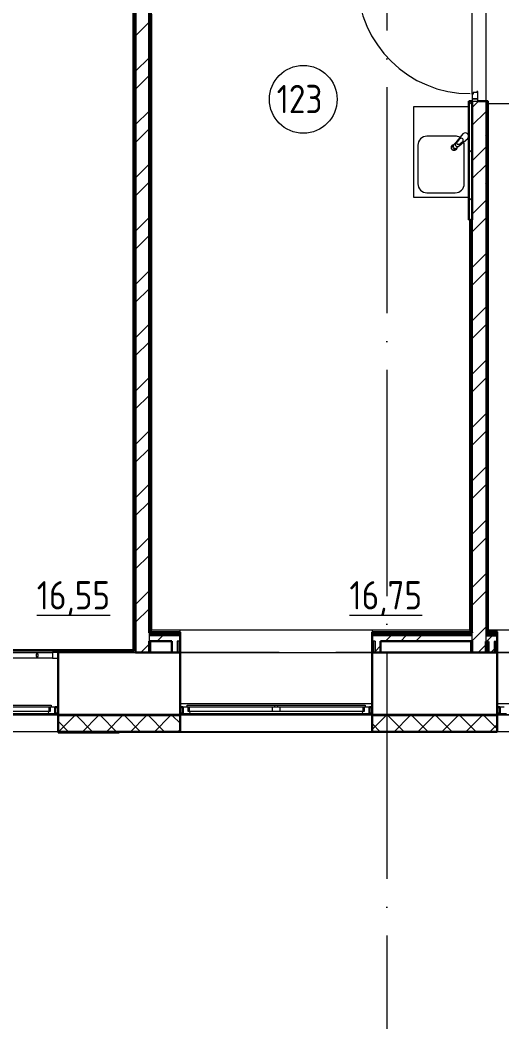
# Model space of a CAD drawing. Header units: millimetres. Extents: x -88595 to 880822, y -1054509 to -148035.
# Drawn here: x 199036 to 203302, y -286118 to -277260 of the extents above; entities that cross this region are included whole.
import ezdxf

# ---------------------------------------------------------------- set-up
doc = ezdxf.new("R2010")
doc.units = ezdxf.units.MM
doc.linetypes.add('ADSK_Линия сетки', pattern=[25, 20, -2.5, 0, -2.5])
for name, color, linetype, lineweight in [('_ Окна', 7, 'Continuous', 30), ('Двери', 7, 'Continuous', 9), ('Марки помещений', 7, 'Continuous', 20), ('Оборудование', 7, 'Continuous', 18), ('Ограждение', 7, 'Continuous', 9), ('Окна', 7, 'Continuous', 9), ('Оси', 7, 'Continuous', 9), ('Перекрытие', 7, 'Continuous', 18), ('Сантехника', 7, 'Continuous', 18), ('Стены внутренние', 7, 'Continuous', 18), ('Стены наружные', 7, 'Continuous', 18), ('Стены штриховка', 7, 'Continuous', 9)]:
    doc.layers.add(name, color=color, linetype=linetype, lineweight=lineweight)
doc.layers.add('Двери открывание', color=7, linetype='Continuous', lineweight=9, true_color=0xc0c0c0)
doc.styles.add('GOST Common_3', font='GOST_Common.ttf', dxfattribs={"width": 0.9, "height": 2.5})
pattern_1 = [(180, (215928.69, 665702.34), (-1e-14, -100), [])]
pattern_2 = [(0, (210308.7, 666182.34), (0, 600), []), (90, (210308.7, 666182.34), (-600, 4e-14), [])]

# ---------------------------------------------------------------- blocks, each defined once
blk = doc.blocks.new('1 этаж')
at = {"layer": 'Ограждение'}
h = blk.add_hatch(dxfattribs=at)
h.set_pattern_fill('FP_38', color=256, style=0, pattern_type=2)
h.set_pattern_definition(pattern_2)
h.paths.add_polyline_path([(236172.7, 645477.6), (236172.7, 651452.6), (236162.7, 651442.6), (236162.7, 645487.6)])
h = blk.add_hatch(dxfattribs=at)
h.set_pattern_fill('FP_38', color=256, style=0, pattern_type=2)
h.set_pattern_definition(pattern_2)
h.paths.add_polyline_path([(235815.6, 645477.6), (236172.7, 645477.6), (236162.7, 645487.6), (233412.7, 645487.6), (233402.7, 645477.6), (235502.7, 645477.6)])
at = {"layer": 'Стены наружные', "lineweight": 9}
h = blk.add_hatch(dxfattribs=at)
h.set_pattern_fill('FP_41', color=256, style=0, pattern_type=2)
h.set_pattern_definition(pattern_1)
h.paths.add_polyline_path([(182042.7, 644902.6), (183317.7, 644902.6), (183317.7, 644912.6), (182042.7, 644912.6)])
h.paths.add_polyline_path([(250165.9, 644902.6), (250742.7, 644902.6), (250742.7, 644912.6), (249457.7, 644912.6), (249457.7, 644902.6)])
h.paths.add_polyline_path([(185017.7, 644902.6), (186167.7, 644902.6), (186167.7, 644912.6), (185017.7, 644912.6)])
h.paths.add_polyline_path([(247295.7, 644902.6), (247757.7, 644902.6), (247757.7, 644912.6), (246657.7, 644912.6), (246657.7, 644902.6)])
h.paths.add_polyline_path([(187867.7, 644902.6), (188997.7, 644902.6), (188997.7, 644912.6), (187867.7, 644912.6)])
h.paths.add_polyline_path([(244425.5, 644902.6), (244957.7, 644902.6), (244957.7, 644912.6), (243882.7, 644912.6), (243882.7, 644902.6)])
h.paths.add_polyline_path([(190697.7, 644902.6), (191807.7, 644902.6), (191807.7, 644912.6), (190697.7, 644912.6)])
h.paths.add_polyline_path([(242182.7, 644902.6), (242182.7, 644912.6), (241087.7, 644912.6), (241087.7, 644902.6), (241555.3, 644902.6)])
h.paths.add_polyline_path([(193507.7, 644902.6), (194597.7, 644902.6), (194597.7, 644912.6), (193507.7, 644912.6)])
h.paths.add_polyline_path([(239387.7, 644902.6), (239387.7, 644912.6), (238282.7, 644912.6), (238282.7, 644902.6), (238685.1, 644902.6)])
h.paths.add_polyline_path([(196297.7, 644902.6), (197427.7, 644902.6), (197427.7, 644912.6), (196297.7, 644912.6)])
h.paths.add_polyline_path([(236532.5, 644902.6), (236582.7, 644902.6), (236582.7, 644912.6), (235502.7, 644912.6), (235502.7, 644902.6), (235814.9, 644902.6)])
h.paths.add_polyline_path([(199127.7, 644902.6), (200247.7, 644902.6), (200247.7, 644912.6), (199127.7, 644912.6)])
h.paths.add_polyline_path([(233802.7, 644902.6), (233802.7, 644912.6), (232727.7, 644912.6), (232727.7, 644902.6), (233662.3, 644902.6)])
h.paths.add_polyline_path([(201947.7, 644902.6), (203017.7, 644902.6), (203017.7, 644912.6), (201947.7, 644912.6)])
h.paths.add_polyline_path([(230792.1, 644902.6), (231027.7, 644902.6), (231027.7, 644912.6), (229927.7, 644912.6), (229927.7, 644902.6), (230074.5, 644902.6)])
h.paths.add_polyline_path([(204717.7, 644902.6), (205817.7, 644902.6), (205817.7, 644912.6), (204717.7, 644912.6)])
h.paths.add_polyline_path([(228227.7, 644902.6), (228227.7, 644912.6), (227127.7, 644912.6), (227127.7, 644902.6), (227921.9, 644902.6)])
h.paths.add_polyline_path([(207517.7, 644902.6), (208647.7, 644902.6), (208647.7, 644912.6), (207517.7, 644912.6)])
h.paths.add_polyline_path([(225427.7, 644902.6), (225427.7, 644912.6), (224347.7, 644912.6), (224347.7, 644902.6), (225051.7, 644902.6)])
h.paths.add_polyline_path([(222181.5, 644902.6), (222647.7, 644902.6), (222647.7, 644912.6), (221547.7, 644912.6), (221547.7, 644902.6), (221549.7, 644902.6)])
h.paths.add_polyline_path([(210347.7, 644902.6), (211457.7, 644902.6), (211457.7, 644912.6), (210347.7, 644912.6)])
h.paths.add_polyline_path([(219845.7, 644902.6), (219847.7, 644902.6), (219847.7, 644912.6), (218807.7, 644912.6), (218808.7, 644902.6), (219670.1, 644902.6)])
h.paths.add_polyline_path([(213157.7, 644902.6), (214267.7, 644902.6), (214267.7, 644912.6), (213157.7, 644912.6)])
h.paths.add_polyline_path([(217107.7, 644902.6), (217107.7, 644912.6), (215967.7, 644912.6), (215968.7, 644902.6), (216957.7, 644902.6)])
h = blk.add_hatch(dxfattribs=at)
h.set_pattern_fill('FP_42', color=256, style=0, pattern_type=2)
h.set_pattern_definition(pattern_1)
h.paths.add_polyline_path([(182042.7, 644902.6), (183317.7, 644902.6), (183317.7, 644912.6), (182042.7, 644912.6)])
h.paths.add_polyline_path([(250166.6, 644902.6), (250742.7, 644902.6), (250742.7, 644912.6), (249457.7, 644912.6), (249457.7, 644902.6)])
h.paths.add_polyline_path([(185017.7, 644902.6), (186167.7, 644902.6), (186167.7, 644912.6), (185017.7, 644912.6)])
h.paths.add_polyline_path([(247296.4, 644902.6), (247757.7, 644902.6), (247757.7, 644912.6), (246657.7, 644912.6), (246657.7, 644902.6)])
h.paths.add_polyline_path([(187867.7, 644902.6), (188997.7, 644902.6), (188997.7, 644912.6), (187867.7, 644912.6)])
h.paths.add_polyline_path([(244426.2, 644902.6), (244957.7, 644902.6), (244957.7, 644912.6), (243882.7, 644912.6), (243882.7, 644902.6)])
h.paths.add_polyline_path([(190697.7, 644902.6), (191807.7, 644902.6), (191807.7, 644912.6), (190697.7, 644912.6)])
h.paths.add_polyline_path([(242182.7, 644902.6), (242182.7, 644912.6), (241087.7, 644912.6), (241087.7, 644902.6), (241556, 644902.6)])
h.paths.add_polyline_path([(193507.7, 644902.6), (194597.7, 644902.6), (194597.7, 644912.6), (193507.7, 644912.6)])
h.paths.add_polyline_path([(239387.7, 644902.6), (239387.7, 644912.6), (238282.7, 644912.6), (238282.7, 644902.6), (238685.8, 644902.6)])
h.paths.add_polyline_path([(196297.7, 644902.6), (197427.7, 644902.6), (197427.7, 644912.6), (196297.7, 644912.6)])
h.paths.add_polyline_path([(236533.1, 644902.6), (236582.7, 644902.6), (236582.7, 644912.6), (235502.7, 644912.6), (235502.7, 644902.6), (235815.6, 644902.6)])
h.paths.add_polyline_path([(199127.7, 644902.6), (200247.7, 644902.6), (200247.7, 644912.6), (199127.7, 644912.6)])
h.paths.add_polyline_path([(233802.7, 644902.6), (233802.7, 644912.6), (232727.7, 644912.6), (232727.7, 644902.6), (233662.9, 644902.6)])
h.paths.add_polyline_path([(201947.7, 644902.6), (203017.7, 644902.6), (203017.7, 644912.6), (201947.7, 644912.6)])
h.paths.add_polyline_path([(230792.7, 644902.6), (231027.7, 644902.6), (231027.7, 644912.6), (229927.7, 644912.6), (229927.7, 644902.6), (230075.2, 644902.6)])
h.paths.add_polyline_path([(204717.7, 644902.6), (205817.7, 644902.6), (205817.7, 644912.6), (204717.7, 644912.6)])
h.paths.add_polyline_path([(228227.7, 644902.6), (228227.7, 644912.6), (227127.7, 644912.6), (227127.7, 644902.6), (227922.5, 644902.6)])
h.paths.add_polyline_path([(207517.7, 644902.6), (208647.7, 644902.6), (208647.7, 644912.6), (207517.7, 644912.6)])
h.paths.add_polyline_path([(225427.7, 644902.6), (225427.7, 644912.6), (224347.7, 644912.6), (224347.7, 644902.6), (225052.3, 644902.6)])
h.paths.add_polyline_path([(222182.1, 644902.6), (222647.7, 644902.6), (222647.7, 644912.6), (221547.7, 644912.6), (221547.7, 644902.6), (221549.7, 644902.6)])
h.paths.add_polyline_path([(210347.7, 644902.6), (211457.7, 644902.6), (211457.7, 644912.6), (210347.7, 644912.6)])
h.paths.add_polyline_path([(219845.7, 644902.6), (219847.7, 644902.6), (219847.7, 644912.6), (218807.7, 644912.6), (218808.7, 644902.6), (219670.6, 644902.6)])
h.paths.add_polyline_path([(213157.7, 644902.6), (214267.7, 644902.6), (214267.7, 644912.6), (213157.7, 644912.6)])
h.paths.add_polyline_path([(217107.7, 644902.6), (217107.7, 644912.6), (215967.7, 644912.6), (215968.7, 644902.6), (216957.7, 644902.6)])
h = blk.add_hatch(dxfattribs=at)
h.set_pattern_fill('FP_42', color=256, style=0, pattern_type=2)
h.set_pattern_definition([(180, (215928.69, 665702.34), (-1e-14, -100), [])])
h.paths.add_polyline_path([(182042.7, 644902.6), (183317.7, 644902.6), (183317.7, 644912.6), (182042.7, 644912.6)])
h.paths.add_polyline_path([(250166.6, 644902.6), (250742.7, 644902.6), (250742.7, 644912.6), (249457.7, 644912.6), (249457.7, 644902.6)])
h.paths.add_polyline_path([(185017.7, 644902.6), (186167.7, 644902.6), (186167.7, 644912.6), (185017.7, 644912.6)])
h.paths.add_polyline_path([(247296.4, 644902.6), (247757.7, 644902.6), (247757.7, 644912.6), (246657.7, 644912.6), (246657.7, 644902.6)])
h.paths.add_polyline_path([(187867.7, 644902.6), (188997.7, 644902.6), (188997.7, 644912.6), (187867.7, 644912.6)])
h.paths.add_polyline_path([(244426.2, 644902.6), (244957.7, 644902.6), (244957.7, 644912.6), (243882.7, 644912.6), (243882.7, 644902.6)])
h.paths.add_polyline_path([(190697.7, 644902.6), (191807.7, 644902.6), (191807.7, 644912.6), (190697.7, 644912.6)])
h.paths.add_polyline_path([(242182.7, 644902.6), (242182.7, 644912.6), (241087.7, 644912.6), (241087.7, 644902.6), (241556, 644902.6)])
h.paths.add_polyline_path([(193507.7, 644902.6), (194597.7, 644902.6), (194597.7, 644912.6), (193507.7, 644912.6)])
h.paths.add_polyline_path([(239387.7, 644902.6), (239387.7, 644912.6), (238282.7, 644912.6), (238282.7, 644902.6), (238685.8, 644902.6)])
h.paths.add_polyline_path([(196297.7, 644902.6), (197427.7, 644902.6), (197427.7, 644912.6), (196297.7, 644912.6)])
h.paths.add_polyline_path([(236533.1, 644902.6), (236582.7, 644902.6), (236582.7, 644912.6), (235502.7, 644912.6), (235502.7, 644902.6), (235815.6, 644902.6)])
h.paths.add_polyline_path([(199127.7, 644902.6), (200247.7, 644902.6), (200247.7, 644912.6), (199127.7, 644912.6)])
h.paths.add_polyline_path([(233802.7, 644902.6), (233802.7, 644912.6), (232727.7, 644912.6), (232727.7, 644902.6), (233662.9, 644902.6)])
h.paths.add_polyline_path([(201947.7, 644902.6), (203017.7, 644902.6), (203017.7, 644912.6), (201947.7, 644912.6)])
h.paths.add_polyline_path([(230792.7, 644902.6), (231027.7, 644902.6), (231027.7, 644912.6), (229927.7, 644912.6), (229927.7, 644902.6), (230075.2, 644902.6)])
h.paths.add_polyline_path([(204717.7, 644902.6), (205817.7, 644902.6), (205817.7, 644912.6), (204717.7, 644912.6)])
h.paths.add_polyline_path([(228227.7, 644902.6), (228227.7, 644912.6), (227127.7, 644912.6), (227127.7, 644902.6), (227922.5, 644902.6)])
h.paths.add_polyline_path([(207517.7, 644902.6), (208647.7, 644902.6), (208647.7, 644912.6), (207517.7, 644912.6)])
h.paths.add_polyline_path([(225427.7, 644902.6), (225427.7, 644912.6), (224347.7, 644912.6), (224347.7, 644902.6), (225052.3, 644902.6)])
h.paths.add_polyline_path([(222182.1, 644902.6), (222647.7, 644902.6), (222647.7, 644912.6), (221547.7, 644912.6), (221547.7, 644902.6), (221549.7, 644902.6)])
h.paths.add_polyline_path([(210347.7, 644902.6), (211457.7, 644902.6), (211457.7, 644912.6), (210347.7, 644912.6)])
h.paths.add_polyline_path([(219845.7, 644902.6), (219847.7, 644902.6), (219847.7, 644912.6), (218807.7, 644912.6), (218808.7, 644902.6), (219670.6, 644902.6)])
h.paths.add_polyline_path([(213157.7, 644902.6), (214267.7, 644902.6), (214267.7, 644912.6), (213157.7, 644912.6)])
h.paths.add_polyline_path([(217107.7, 644902.6), (217107.7, 644912.6), (215967.7, 644912.6), (215968.7, 644902.6), (216957.7, 644902.6)])
at = {"layer": '_ Окна', "lineweight": 18}
for p, q in [((235324.7, 645447.6), (235308.7, 645447.6)), ((235308.7, 645447.6), (235308.7, 645427.6)), ((235308.7, 645427.6), (235324.7, 645427.6)), ((235324.7, 645427.6), (235324.7, 645447.6)), ((235502.7, 645462.6), (235452.7, 645462.6)), ((235452.7, 645462.6), (235452.7, 645412.6)), ((235502.7, 645412.6), (235502.7, 645462.6)), ((235452.7, 645412.6), (235502.7, 645412.6)), ((235431.7, 644980.6), (235431.7, 644939.6)), ((235477.7, 644980.6), (235439.7, 644980.6)), ((235477.7, 644922.6), (235477.7, 644980.6)), ((236645.7, 644980.6), (236607.7, 644980.6)), ((236607.7, 644980.6), (236607.7, 644922.6)), ((236653.7, 644939.6), (236653.7, 644980.6)), ((238211.7, 644980.6), (238211.7, 644939.6)), ((238257.7, 644980.6), (238219.7, 644980.6)), ((238257.7, 644922.6), (238257.7, 644980.6)), ((239450.7, 644980.6), (239412.7, 644980.6)), ((239412.7, 644980.6), (239412.7, 644922.6)), ((235413.7, 644939.6), (235418.3, 644922.6)), ((235418.3, 644922.6), (235477.7, 644922.6)), ((235431.7, 644939.6), (235419.7, 644939.6)), ((236607.7, 644922.6), (236667.2, 644922.6)), ((236665.7, 644939.6), (236653.7, 644939.6)), ((236667.2, 644922.6), (236671.7, 644939.6)), ((238193.7, 644939.6), (238198.3, 644922.6)), ((238198.3, 644922.6), (238257.7, 644922.6)), ((238211.7, 644939.6), (238199.7, 644939.6)), ((239412.7, 644922.6), (239472.2, 644922.6))]:
    blk.add_line(p, q, dxfattribs=at)
at = {"layer": '_ Окна'}
for p, q in [((235502.7, 644980.6), (235477.7, 644980.6)), ((235477.7, 644980.6), (235477.7, 644922.6)), ((236607.7, 644980.6), (236582.7, 644980.6)), ((236607.7, 644922.6), (236607.7, 644980.6)), ((238282.7, 644980.6), (238257.7, 644980.6)), ((238257.7, 644980.6), (238257.7, 644922.6)), ((239412.7, 644980.6), (239387.7, 644980.6)), ((239412.7, 644922.6), (239412.7, 644980.6)), ((235477.7, 644922.6), (235502.7, 644922.6)), ((236582.7, 644922.6), (236607.7, 644922.6)), ((238257.7, 644922.6), (238282.7, 644922.6)), ((239387.7, 644922.6), (239412.7, 644922.6))]:
    blk.add_line(p, q, dxfattribs=at)
at = {"layer": 'Двери'}
for p, q in [((239167.7, 650398.6), (239167.7, 650357.6)), ((239175.7, 650398.6), (239167.7, 650398.6)), ((239209.7, 650412.6), (239175.7, 650412.6)), ((239175.7, 650412.6), (239175.7, 650398.6)), ((239217.7, 650421.6), (239209.7, 650421.6)), ((239209.7, 650421.6), (239209.7, 650412.6)), ((239217.7, 650357.6), (239217.7, 650421.6)), ((239217.7, 650357.6), (239167.7, 650357.6)), ((239167.7, 650357.6), (239167.7, 650337.6)), ((239167.7, 650357.6), (239217.7, 650357.6)), ((239167.7, 650337.6), (239217.7, 650337.6)), ((239217.7, 650337.6), (239217.7, 650357.6))]:
    blk.add_line(p, q, dxfattribs=at)
at = {"layer": 'Двери открывание'}
blk.add_arc((239149.7, 651401.6), 998, 181.03345, 270, dxfattribs=at)
at = {"layer": 'Марки помещений'}
blk.add_circle((237672.6, 650353.4), 300, dxfattribs=at)
at = {"layer": 'Ограждение'}
for p, q in [((236162.7, 651442.6), (236162.7, 645487.6)), ((236332.7, 645662.6), (236332.7, 651107.6)), ((239307.7, 650337.6), (239312.7, 650337.6)), ((239312.7, 650312.6), (239312.7, 650337.6)), ((239142.7, 649287.6), (239142.7, 645662.6)), ((236322.7, 645662.6), (239152.7, 645662.6)), ((236582.7, 645642.6), (236582.7, 645662.6)), ((236582.7, 645662.6), (238282.7, 645662.6)), ((238282.7, 645662.6), (238282.7, 645642.6)), ((239307.7, 645662.6), (249512.7, 645662.6)), ((239387.7, 645644.5), (239387.7, 645662.6)), ((239387.7, 645662.6), (241087.7, 645662.6)), ((236322.7, 645462.6), (236322.7, 645562.6)), ((239152.7, 645562.6), (239152.7, 645462.6)), ((239302.7, 645462.6), (239302.7, 645559.5)), ((236162.7, 645487.6), (233412.7, 645487.6)), ((236162.7, 645487.6), (236172.7, 645477.6)), ((236582.7, 645462.6), (238282.7, 645462.6)), ((239387.7, 645462.6), (241087.7, 645462.6)), ((236582.7, 645012.6), (238282.7, 645012.6)), ((239387.7, 645012.6), (241087.7, 645012.6))]:
    blk.add_line(p, q, dxfattribs=at)
at = {"layer": 'Окна'}
for p, q in [((233852.7, 645462.6), (235452.7, 645462.6)), ((235452.7, 645412.6), (233852.7, 645412.6)), ((234667.7, 644997.6), (235439.7, 644997.6)), ((235439.7, 644980.6), (234667.7, 644980.6)), ((235419.7, 644980.6), (235419.7, 644939.6)), ((235439.7, 644997.6), (235439.7, 644980.6)), ((236645.7, 644997.6), (237417.7, 644997.6)), ((236645.7, 644980.6), (236645.7, 644997.6)), ((237417.7, 644980.6), (236645.7, 644980.6)), ((236665.7, 644939.6), (236665.7, 644980.6)), ((237397.7, 644980.6), (237397.7, 644939.6)), ((237417.7, 644997.6), (237447.7, 644997.6)), ((237417.7, 644997.6), (237417.7, 644980.6)), ((237447.7, 644980.6), (237417.7, 644980.6)), ((237447.7, 644997.6), (238219.7, 644997.6)), ((237447.7, 644980.6), (237447.7, 644997.6)), ((238219.7, 644980.6), (237447.7, 644980.6)), ((237467.7, 644939.6), (237467.7, 644980.6)), ((238199.7, 644980.6), (238199.7, 644939.6)), ((238219.7, 644997.6), (238219.7, 644980.6)), ((233887.2, 644922.6), (235418.3, 644922.6)), ((235419.7, 644939.6), (234687.7, 644939.6)), ((237397.7, 644939.6), (236665.7, 644939.6)), ((236667.2, 644922.6), (238198.3, 644922.6)), ((237467.7, 644939.6), (237397.7, 644939.6)), ((238199.7, 644939.6), (237467.7, 644939.6))]:
    blk.add_line(p, q, dxfattribs=at)
at = {"layer": 'Оси', "linetype": 'ADSK_Линия сетки', "ltscale": 100}
for p, q in [((238412.7, 662962.6), (238412.7, 631836.5)), ((252460, 645462.6), (175520.4, 645462.6))]:
    blk.add_line(p, q, dxfattribs=at)
at = {"layer": 'Перекрытие', "color": 49, "ltscale": 100, "true_color": 0x464646}
blk.add_line((241107.7, 650312.6), (239307.7, 650312.6), dxfattribs=at)
at = {"layer": 'Сантехника', "lineweight": 9}
for p, q in [((239137.7, 650287.6), (238647.7, 650287.6)), ((238647.7, 650287.6), (238647.7, 649487.6)), ((239086.5, 650048.8), (239022.2, 649972.2)), ((238687.7, 649947.6), (238687.7, 649607.6)), ((239017.7, 650027.6), (238767.7, 650027.6)), ((238984.3, 649935.8), (238992.6, 649947.2)), ((238993.6, 649948), (239003, 649951.1)), ((239003.7, 649951.8), (239002.4, 649950.6)), ((239018.3, 649966.5), (239003.7, 649951.8)), ((239039.8, 649980.9), (239059, 650003.7)), ((239052.3, 649942.1), (239128.9, 650006.4)), ((239083.8, 649978.8), (239061.1, 649959.7)), ((239097.7, 649607.6), (239097.7, 649947.6)), ((238983.9, 649920.2), (238983.9, 649935)), ((238992.6, 649908), (238984.3, 649919.4)), ((239007.7, 649902.6), (238993.6, 649907.2)), ((239021.8, 649907.2), (239007.7, 649902.6)), ((239031.1, 649919.4), (239022.8, 649908)), ((239030.7, 649922.3), (239031.9, 649923.5)), ((239031.5, 649923.4), (239031.5, 649920.2)), ((239031.9, 649923.5), (239046.6, 649938.2)), ((238767.7, 649527.6), (239017.7, 649527.6)), ((238647.7, 649487.6), (239137.7, 649487.6))]:
    blk.add_line(p, q, dxfattribs=at)
at = {"layer": 'Сантехника', "lineweight": 9, "flags": 128}
for points in [[(239127.7, 650050), (239126.4, 650051), (239125.1, 650052)], [(239132.1, 650045), (239131.1, 650046.3), (239130.1, 650047.6)], [(239061.1, 649959.7), (239057.6, 649956.8), (239053.9, 649954.6), (239049.9, 649953.2), (239046, 649952.7), (239042.3, 649953), (239039, 649954.2), (239036.3, 649956.2), (239034.3, 649958.9), (239033.1, 649962.2), (239032.8, 649965.9), (239033.3, 649969.8), (239034.8, 649973.7), (239037, 649977.5), (239039.8, 649980.9)]]:
    blk.add_lwpolyline(points, dxfattribs=at)
at = {"layer": 'Сантехника', "lineweight": 9}
for centre, radius, start, end in [((239107.7, 650027.6), 30, 315, 135), ((238767.7, 649947.6), 80, 90, 180), ((239007.7, 649927.6), 25, 98.76373, 270), ((239037.3, 649957.2), 21.3, 135, 315), ((239017.7, 649947.6), 80, 58.90219, 90), ((239071.4, 649991.3), 17.6, 315, 135), ((239017.7, 649947.6), 80, 0, 20.54004), ((239007.7, 649927.6), 25, 270, 351.23627), ((238767.7, 649607.6), 80, 180, 270), ((239017.7, 649607.6), 80, 270, 0)]:
    blk.add_arc(centre, radius, start, end, dxfattribs=at)
for centre, major_axis, start_param, end_param in [((239015.3, 649935.2), (-14.1, 14.1), 1.047198, 1.570796), ((239019, 649938.9), (-14.1, 14.1), 1.047198, 1.570796), ((239015.3, 649935.2), (-14.1, 14.1), 1.570796, 2.094395), ((239019, 649938.9), (14.1, -14.1), 4.712389, 5.235988)]:
    blk.add_ellipse(centre, major_axis=major_axis, ratio=0.984808, start_param=start_param, end_param=end_param, dxfattribs=at)
for points, knots in [([(238996.2, 649930.2), (238995.9, 649931.3), (238995.6, 649933), (238995.6, 649934.9), (238995.6, 649936), (238995.7, 649936.9), (238995.8, 649937.7), (238996, 649938.7), (238996.3, 649940.1), (238996.7, 649941.6), (238997.4, 649943.3), (238998.1, 649944.8), (238998.9, 649946.1), (239000.1, 649948.1), (239001.4, 649949.5), (239002.4, 649950.6)], [0, 0, 0, 0, 0.142857, 0.214286, 0.25, 0.285714, 0.321429, 0.357143, 0.428571, 0.5, 0.571429, 0.678571, 0.732143, 0.785714, 1, 1, 1, 1]), ([(239003.7, 649951.8), (239003.1, 649951.3), (239002.1, 649950.1), (239000.8, 649948), (239000, 649946.1), (238999.5, 649944.4), (238999.3, 649943.1), (238999.1, 649941.9), (238999.1, 649940.9), (238999, 649940.2), (238999, 649939.5), (238999.1, 649938.5), (238999.3, 649936.6), (238999.6, 649935), (238999.9, 649933.9)], [0, 0, 0, 0, 0.142857, 0.285714, 0.428571, 0.5, 0.571429, 0.642857, 0.678571, 0.714286, 0.75, 0.785714, 0.857143, 1, 1, 1, 1]), ([(239030.7, 649922.3), (239030, 649921.6), (239028.5, 649920.3), (239025.9, 649918.5), (239023.6, 649917.4), (239021.7, 649916.6), (239020.2, 649916.1), (239018.8, 649915.9), (239017.8, 649915.7), (239017, 649915.6), (239016.2, 649915.5), (239015, 649915.5), (239013.1, 649915.5), (239011.4, 649915.8), (239010.4, 649916.1)], [0, 0, 0, 0, 0.142857, 0.285714, 0.428571, 0.5, 0.571429, 0.642857, 0.678571, 0.714286, 0.75, 0.785714, 0.857143, 1, 1, 1, 1]), ([(239014, 649919.8), (239015.1, 649919.5), (239016.7, 649919.2), (239018.6, 649919), (239019.6, 649918.9), (239020.3, 649918.9), (239021.1, 649919), (239022, 649919), (239023.2, 649919.2), (239024.5, 649919.4), (239026, 649919.8), (239027.2, 649920.3), (239028.3, 649920.9), (239029.9, 649921.8), (239031.1, 649922.7), (239031.9, 649923.5)], [0, 0, 0, 0, 0.142857, 0.214286, 0.25, 0.285714, 0.321429, 0.357143, 0.428571, 0.5, 0.571429, 0.678571, 0.732143, 0.785714, 1, 1, 1, 1])]:
    blk.add_open_spline(points, degree=3, knots=knots, dxfattribs=at)
at = {"layer": 'Стены внутренние', "lineweight": 30}
for p, q in [((235502.7, 645462.6), (235502.7, 644912.6)), ((236507.7, 645462.6), (236307.7, 645462.6)), ((236582.7, 644912.6), (236582.7, 645462.6)), ((238282.7, 645462.6), (238282.7, 644912.6)), ((239167.7, 645462.6), (238357.7, 645462.6)), ((239312.7, 645462.6), (239287.7, 645462.6)), ((239387.7, 644912.6), (239387.7, 645462.6)), ((235502.7, 644912.6), (236582.7, 644912.6)), ((235502.7, 644902.6), (235502.7, 644760.6)), ((236582.7, 644760.6), (236582.7, 644902.6)), ((238282.7, 644912.6), (239387.7, 644912.6)), ((238282.7, 644902.6), (238282.7, 644760.6)), ((239387.7, 644760.6), (239387.7, 644902.6)), ((235502.7, 644760.6), (236582.7, 644760.6)), ((238282.7, 644760.6), (239387.7, 644760.6))]:
    blk.add_line(p, q, dxfattribs=at)
at = {"layer": 'Стены внутренние'}
for p, q in [((236187.7, 645462.6), (235502.7, 645462.6)), ((235502.7, 644912.6), (233802.7, 644912.6)), ((238282.7, 644912.6), (236582.7, 644912.6)), ((241087.7, 644912.6), (239387.7, 644912.6)), ((235502.7, 644760.6), (233802.7, 644760.6)), ((238282.7, 644760.6), (236582.7, 644760.6)), ((241087.7, 644760.6), (239387.7, 644760.6))]:
    blk.add_line(p, q, dxfattribs=at)
at = {"layer": 'Стены внутренние', "linetype": 'Continuous', "lineweight": 9}
for p, q in [((235506.2, 644762.6), (235646.2, 644902.6)), ((235807.8, 644762.6), (235667.8, 644902.6)), ((235718.3, 644762.6), (235858.3, 644902.6)), ((236019.9, 644762.6), (235879.9, 644902.6)), ((235930.4, 644762.6), (236070.4, 644902.6)), ((236232, 644762.6), (236092, 644902.6)), ((236142.6, 644762.6), (236282.6, 644902.6)), ((236444.2, 644762.6), (236304.2, 644902.6)), ((236354.7, 644762.6), (236494.7, 644902.6)), ((236582.3, 644836.6), (236516.3, 644902.6)), ((238284.7, 644783.4), (238403.9, 644902.6)), ((238565.5, 644762.6), (238425.5, 644902.6)), ((238476, 644762.6), (238616, 644902.6)), ((238777.6, 644762.6), (238637.6, 644902.6)), ((238688.2, 644762.6), (238828.2, 644902.6)), ((238989.7, 644762.6), (238849.7, 644902.6)), ((238900.3, 644762.6), (239040.3, 644902.6)), ((239201.9, 644762.6), (239061.9, 644902.6)), ((239112.4, 644762.6), (239252.4, 644902.6)), ((239385.7, 644790.9), (239274, 644902.6)), ((235595.6, 644762.6), (235502.7, 644855.5)), ((238353.3, 644762.6), (238284.7, 644831.2)), ((239324.6, 644762.6), (239385.7, 644823.8)), ((235570.7, 644761.3), (235570.3, 644760.6)), ((235923.4, 644762.6), (235922.2, 644760.6)), ((236566.8, 644762.6), (236580.7, 644776.5)), ((236580.7, 644772.7), (236582.7, 644772.7)), ((238387, 644762.6), (238385.9, 644760.6)), ((238407.8, 644760.6), (238406.6, 644762.6)), ((238642.4, 644760.6), (238641.2, 644762.6)), ((239229, 644760.6), (239227.8, 644762.6))]:
    blk.add_line(p, q, dxfattribs=at)
at = {"layer": 'Стены наружные', "lineweight": 30}
for p, q in [((236172.7, 651452.6), (236172.7, 645477.6)), ((236187.7, 645462.6), (236187.7, 651467.6)), ((236307.7, 651132.6), (236307.7, 645637.6)), ((236322.7, 645642.6), (236322.7, 651117.6)), ((239137.7, 650337.6), (239137.7, 649287.6)), ((239167.7, 650337.6), (239137.7, 650337.6)), ((239167.7, 650337.6), (239167.7, 649287.6)), ((239307.7, 650337.6), (239217.7, 650337.6)), ((239307.7, 645644.5), (239307.7, 650337.6)), ((239137.7, 649287.6), (239152.7, 649287.6)), ((239152.7, 649287.6), (239152.7, 645642.6)), ((236307.7, 645637.6), (236322.7, 645637.6)), ((236322.7, 645637.6), (236307.7, 645637.6)), ((236582.7, 645642.6), (236322.7, 645642.6)), ((236582.7, 645462.6), (236582.7, 645642.6)), ((239152.7, 645642.6), (238282.7, 645642.6)), ((238282.7, 645642.6), (238282.7, 645462.6)), ((239167.7, 645637.6), (239167.7, 645642.6)), ((239287.7, 645634.5), (239302.7, 645634.5)), ((239302.7, 645639.5), (239302.7, 645644.5)), ((239387.7, 645644.5), (239307.7, 645644.5)), ((239387.7, 645462.6), (239387.7, 645644.5)), ((236307.7, 645462.6), (236307.7, 645562.6)), ((236307.7, 645562.6), (236507.7, 645562.6)), ((236507.7, 645562.6), (236507.7, 645462.6)), ((238357.7, 645462.6), (238357.7, 645562.6)), ((238357.7, 645562.6), (239167.7, 645562.6)), ((239167.7, 645562.6), (239167.7, 645462.6)), ((239287.7, 645462.6), (239287.7, 645559.5)), ((239287.7, 645559.5), (239312.7, 645559.5)), ((239312.7, 645559.5), (239312.7, 645462.6)), ((236172.7, 645477.6), (235502.7, 645477.6)), ((235502.7, 645477.6), (235502.7, 645462.6)), ((236187.7, 645462.6), (236307.7, 645462.6)), ((236507.7, 645462.6), (236582.7, 645462.6)), ((238282.7, 645462.6), (238357.7, 645462.6)), ((239167.7, 645462.6), (239287.7, 645462.6)), ((239312.7, 645462.6), (239387.7, 645462.6)), ((236582.7, 644912.6), (235502.7, 644912.6)), ((235502.7, 644912.6), (235502.7, 644902.6)), ((236582.7, 644902.6), (236582.7, 644912.6)), ((239387.7, 644912.6), (238282.7, 644912.6)), ((238282.7, 644912.6), (238282.7, 644902.6)), ((239387.7, 644902.6), (239387.7, 644912.6)), ((236042.7, 644760.6), (235502.7, 644760.6)), ((235502.7, 644760.6), (235502.7, 644755.6)), ((235502.7, 644755.6), (236042.7, 644755.6)), ((236042.7, 644755.6), (236042.7, 644760.6))]:
    blk.add_line(p, q, dxfattribs=at)
at = {"layer": 'Стены наружные'}
for p, q in [((239167.7, 650398.6), (239167.7, 651406.6)), ((239287.7, 651442.6), (239287.7, 650337.6)), ((233802.7, 645477.6), (235502.7, 645477.6)), ((235502.7, 645462.6), (236187.7, 645462.6)), ((236315.2, 645477.6), (236322.7, 645477.6)), ((236315.2, 645462.6), (236315.2, 645477.6)), ((239152.7, 645477.6), (239160.2, 645477.6)), ((239160.2, 645462.6), (239160.2, 645477.6)), ((239295.2, 645477.6), (239302.7, 645477.6)), ((239295.2, 645462.6), (239295.2, 645477.6)), ((233802.7, 644912.6), (235502.7, 644912.6)), ((236582.7, 644912.6), (238282.7, 644912.6)), ((239387.7, 644912.6), (241087.7, 644912.6)), ((236064, 644755.6), (236064, 644760.6)), ((238836, 644755.6), (236064, 644755.6)), ((236587.7, 644760.6), (238282.7, 644760.6)), ((236587.7, 644760.6), (236587.7, 644755.6)), ((238282.7, 644755.6), (238282.7, 644760.6)), ((238836, 644755.6), (238836, 644760.6))]:
    blk.add_line(p, q, dxfattribs=at)
at = {"layer": 'Стены наружные', "linetype": 'Continuous', "lineweight": 9}
for p, q in [((236187.7, 650915.9), (236307.7, 651035.9)), ((236172.7, 650732.4), (236187.7, 650747.4)), ((236187.7, 650601.6), (236307.7, 650721.6)), ((236187.7, 650444.4), (236307.7, 650564.4)), ((236172.7, 650308.2), (236187.7, 650323.2)), ((239137.7, 650303.3), (239167.7, 650333.3)), ((239167.7, 650281.4), (239224, 650337.6)), ((239302.7, 650326.9), (239307.7, 650331.9)), ((236187.7, 650130.1), (236307.7, 650250.1)), ((239167.7, 650124.2), (239287.7, 650244.2)), ((239302.7, 650256.2), (239307.7, 650261.2)), ((239302.7, 650185.5), (239307.7, 650190.5)), ((239302.7, 650114.8), (239307.7, 650119.8)), ((236187.7, 649973), (236307.7, 650093)), ((239287.7, 650029.1), (239302.7, 650044.1)), ((239302.7, 650044.1), (239307.7, 650049.1)), ((239302.7, 649973.4), (239307.7, 649978.4)), ((236172.7, 649883.9), (236187.7, 649898.9)), ((239137.7, 649879.1), (239167.7, 649909.1)), ((239167.7, 649809.9), (239287.7, 649929.9)), ((239302.7, 649902.6), (239307.7, 649907.6)), ((236187.7, 649658.7), (236307.7, 649778.7)), ((239167.7, 649652.7), (239287.7, 649772.7)), ((239302.7, 649831.9), (239307.7, 649836.9)), ((239302.7, 649761.2), (239307.7, 649766.2)), ((239302.7, 649690.5), (239307.7, 649695.5)), ((236187.7, 649501.5), (236307.7, 649621.5)), ((239287.7, 649604.8), (239302.7, 649619.8)), ((239302.7, 649619.8), (239307.7, 649624.8)), ((239302.7, 649549.1), (239307.7, 649554.1)), ((236172.7, 649459.6), (236187.7, 649474.6)), ((239137.7, 649454.8), (239167.7, 649484.8)), ((239167.7, 649338.4), (239287.7, 649458.4)), ((239302.7, 649478.4), (239307.7, 649483.4)), ((239302.7, 649407.7), (239307.7, 649412.7)), ((239302.7, 649337), (239307.7, 649342)), ((236187.7, 649187.2), (236307.7, 649307.2)), ((239167.7, 649181.3), (239287.7, 649301.3)), ((239302.7, 649266.2), (239307.7, 649271.2)), ((236187.7, 649030.1), (236307.7, 649150.1)), ((239287.7, 649180.5), (239302.7, 649195.5)), ((239302.7, 649195.5), (239307.7, 649200.5)), ((239152.7, 649045.5), (239167.7, 649060.5)), ((239302.7, 649124.8), (239307.7, 649129.8)), ((239302.7, 649054.1), (239307.7, 649059.1)), ((236172.7, 649035.4), (236187.7, 649050.4)), ((239167.7, 648867), (239287.7, 648987)), ((239302.7, 648983.4), (239307.7, 648988.4)), ((239302.7, 648912.7), (239307.7, 648917.7)), ((236187.7, 648715.7), (236307.7, 648835.7)), ((239167.7, 648709.8), (239287.7, 648829.8)), ((239302.7, 648842), (239307.7, 648847)), ((239287.7, 648756.3), (239302.7, 648771.3)), ((239302.7, 648771.3), (239307.7, 648776.3)), ((239302.7, 648700.6), (239307.7, 648705.6)), ((236172.7, 648611.1), (236187.7, 648626.1)), ((236187.7, 648558.6), (236307.7, 648678.6)), ((239152.7, 648621.3), (239167.7, 648636.3)), ((239302.7, 648629.9), (239307.7, 648634.9)), ((239302.7, 648559.1), (239307.7, 648564.1)), ((239167.7, 648395.5), (239287.7, 648515.5)), ((239302.7, 648488.4), (239307.7, 648493.4)), ((236187.7, 648244.3), (236307.7, 648364.3)), ((239167.7, 648238.3), (239287.7, 648358.3)), ((239287.7, 648332), (239302.7, 648347)), ((239302.7, 648417.7), (239307.7, 648422.7)), ((239302.7, 648347), (239307.7, 648352)), ((239302.7, 648276.3), (239307.7, 648281.3)), ((236172.7, 648186.9), (236187.7, 648201.9)), ((236187.7, 648087.1), (236307.7, 648207.1)), ((239152.7, 648197), (239167.7, 648212)), ((239302.7, 648205.6), (239307.7, 648210.6)), ((239302.7, 648134.9), (239307.7, 648139.9)), ((239167.7, 647924), (239287.7, 648044)), ((239302.7, 648064.2), (239307.7, 648069.2)), ((239302.7, 647993.5), (239307.7, 647998.5)), ((239287.7, 647907.7), (239302.7, 647922.7)), ((239302.7, 647922.7), (239307.7, 647927.7)), ((236187.7, 647772.8), (236307.7, 647892.8)), ((239167.7, 647766.9), (239287.7, 647886.9)), ((239302.7, 647852), (239307.7, 647857)), ((236172.7, 647762.6), (236187.7, 647777.6)), ((236187.7, 647615.7), (236307.7, 647735.7)), ((239152.7, 647772.7), (239167.7, 647787.7)), ((239302.7, 647781.3), (239307.7, 647786.3)), ((239302.7, 647710.6), (239307.7, 647715.6)), ((239302.7, 647639.9), (239307.7, 647644.9)), ((239167.7, 647452.6), (239287.7, 647572.6)), ((239302.7, 647569.2), (239307.7, 647574.2)), ((239287.7, 647483.5), (239302.7, 647498.5)), ((239302.7, 647498.5), (239307.7, 647503.5)), ((236187.7, 647301.4), (236307.7, 647421.4)), ((239167.7, 647295.4), (239287.7, 647415.4)), ((239302.7, 647427.8), (239307.7, 647432.8)), ((236172.7, 647338.3), (236187.7, 647353.3)), ((239152.7, 647348.5), (239167.7, 647363.5)), ((239302.7, 647357.1), (239307.7, 647362.1)), ((239302.7, 647286.3), (239307.7, 647291.3)), ((236187.7, 647144.2), (236307.7, 647264.2)), ((239302.7, 647215.6), (239307.7, 647220.6)), ((239302.7, 647144.9), (239307.7, 647149.9)), ((239167.7, 646981.1), (239287.7, 647101.1)), ((239287.7, 647059.2), (239302.7, 647074.2)), ((239302.7, 647074.2), (239307.7, 647079.2)), ((236172.7, 646914.1), (236187.7, 646929.1)), ((236187.7, 646829.9), (236307.7, 646949.9)), ((239152.7, 646924.2), (239167.7, 646939.2)), ((239167.7, 646824), (239287.7, 646944)), ((239302.7, 647003.5), (239307.7, 647008.5)), ((239302.7, 646932.8), (239307.7, 646937.8)), ((239302.7, 646862.1), (239307.7, 646867.1)), ((236187.7, 646672.7), (236307.7, 646792.7)), ((239302.7, 646791.4), (239307.7, 646796.4)), ((239302.7, 646720.7), (239307.7, 646725.7)), ((239167.7, 646509.6), (239287.7, 646629.6)), ((239287.7, 646635), (239302.7, 646650)), ((239302.7, 646650), (239307.7, 646655)), ((239302.7, 646579.2), (239307.7, 646584.2)), ((236172.7, 646489.8), (236187.7, 646504.8)), ((239152.7, 646500), (239167.7, 646515)), ((239302.7, 646508.5), (239307.7, 646513.5)), ((236187.7, 646358.4), (236307.7, 646478.4)), ((239167.7, 646352.5), (239287.7, 646472.5)), ((239302.7, 646437.8), (239307.7, 646442.8)), ((236187.7, 646201.3), (236307.7, 646321.3)), ((239302.7, 646367.1), (239307.7, 646372.1)), ((239287.7, 646210.7), (239302.7, 646225.7)), ((239302.7, 646296.4), (239307.7, 646301.4)), ((239302.7, 646225.7), (239307.7, 646230.7)), ((239167.7, 646038.2), (239287.7, 646158.2)), ((239302.7, 646155), (239307.7, 646160)), ((236172.7, 646065.5), (236187.7, 646080.5)), ((239152.7, 646075.7), (239167.7, 646090.7)), ((239302.7, 646084.3), (239307.7, 646089.3)), ((236187.7, 645887), (236307.7, 646007)), ((239167.7, 645881), (239287.7, 646001)), ((239302.7, 646013.6), (239307.7, 646018.6)), ((239302.7, 645942.8), (239307.7, 645947.8)), ((239302.7, 645872.1), (239307.7, 645877.1)), ((236187.7, 645729.8), (236307.7, 645849.8)), ((239287.7, 645786.4), (239302.7, 645801.4)), ((239302.7, 645801.4), (239307.7, 645806.4)), ((239302.7, 645730.7), (239307.7, 645735.7)), ((236172.7, 645641.3), (236187.7, 645656.3)), ((236356.2, 645612.6), (236368.7, 645625.1)), ((236368.7, 645625.1), (236381.2, 645637.6)), ((236379.9, 645562.6), (236429.9, 645612.6)), ((236568.3, 645612.6), (236580.8, 645625.1)), ((236580.8, 645625.1), (236582.7, 645627)), ((238282.7, 645630), (238290.4, 645637.6)), ((238290.4, 645637.6), (238295.4, 645642.6)), ((238400, 645562.6), (238450, 645612.6)), ((238477.5, 645612.6), (238490, 645625.1)), ((238490, 645625.1), (238502.5, 645637.6)), ((238535, 645562.6), (238585, 645612.6)), ((238669.9, 645562.6), (238719.9, 645612.6)), ((238689.6, 645612.6), (238702.1, 645625.1)), ((238702.1, 645625.1), (238714.6, 645637.6)), ((238714.6, 645637.6), (238719.6, 645642.6)), ((238901.8, 645612.6), (238914.3, 645625.1)), ((238914.3, 645625.1), (238926.8, 645637.6)), ((239113.9, 645612.6), (239126.4, 645625.1)), ((239126.4, 645625.1), (239138.9, 645637.6)), ((239138.9, 645637.6), (239143.9, 645642.6)), ((239152.7, 645651.4), (239167.7, 645666.4)), ((239167.7, 645566.7), (239287.7, 645686.7)), ((239295.2, 645559.5), (239345.2, 645609.5)), ((239302.7, 645660), (239307.7, 645665)), ((239322.9, 645609.5), (239335.4, 645622)), ((239335.4, 645622), (239347.9, 645634.5)), ((239352.9, 645639.5), (239357.9, 645644.5)), ((236234.8, 645462.6), (236307.7, 645535.5)), ((238307.7, 645470.3), (238357.7, 645520.3)), ((239163.4, 645562.6), (239167.7, 645567)), ((239220.7, 645462.6), (239287.7, 645529.6)), ((235569.8, 645462.6), (235584.8, 645477.6)), ((235994, 645462.6), (236009, 645477.6)), ((239333.2, 645462.6), (239362.7, 645492.1)), ((235570.3, 644760.6), (235567.4, 644755.6)), ((235922.2, 644760.6), (235919.5, 644755.9))]:
    blk.add_line(p, q, dxfattribs=at)
at = {"layer": 'Стены штриховка'}
for p, q in [((239287.7, 650337.6), (239287.7, 645559.5)), ((239302.7, 645644.5), (239302.7, 650337.6)), ((239167.7, 649287.6), (239152.7, 649287.6)), ((239167.7, 649287.6), (239167.7, 645642.6)), ((236307.7, 645637.6), (236307.7, 645562.6)), ((236307.7, 645625.1), (236582.7, 645625.1)), ((236307.7, 645612.6), (236582.7, 645612.6)), ((236322.7, 645642.6), (236322.7, 645637.6)), ((236322.7, 645637.6), (236582.7, 645637.6)), ((236582.7, 645637.6), (236322.7, 645637.6)), ((238282.7, 645637.6), (239167.7, 645637.6)), ((239167.7, 645637.6), (238282.7, 645637.6)), ((238282.7, 645625.1), (239167.7, 645625.1)), ((238282.7, 645612.6), (239167.7, 645612.6)), ((239167.7, 645562.6), (239167.7, 645637.6)), ((239287.7, 645622), (239387.7, 645622)), ((239287.7, 645609.5), (239387.7, 645609.5)), ((239387.7, 645639.5), (239302.7, 645639.5)), ((239302.7, 645634.5), (239387.7, 645634.5)), ((236582.7, 645562.6), (236557.7, 645562.6)), ((236557.7, 645562.6), (236557.7, 645462.6)), ((236570.2, 645562.6), (236570.2, 645462.6)), ((238307.7, 645562.6), (238282.7, 645562.6)), ((238295.2, 645562.6), (238295.2, 645462.6)), ((238307.7, 645562.6), (238307.7, 645462.6)), ((239387.7, 645559.5), (239362.7, 645559.5)), ((239362.7, 645559.5), (239362.7, 645462.6)), ((239375.2, 645559.5), (239375.2, 645462.6)), ((236582.7, 644902.6), (235502.7, 644902.6)), ((239387.7, 644902.6), (238282.7, 644902.6)), ((235504.7, 644836.6), (235502.7, 644836.6)), ((235504.7, 644836.6), (235504.7, 644762.6)), ((236582.7, 644836.6), (236580.7, 644836.6)), ((236580.7, 644762.6), (236580.7, 644836.6)), ((238284.7, 644836.6), (238282.7, 644836.6)), ((238284.7, 644836.6), (238284.7, 644762.6)), ((239387.7, 644836.6), (239385.7, 644836.6)), ((239385.7, 644762.6), (239385.7, 644836.6)), ((235504.7, 644762.6), (236580.7, 644762.6)), ((238284.7, 644762.6), (239385.7, 644762.6))]:
    blk.add_line(p, q, dxfattribs=at)
at = {"layer": 'Марки помещений', "style": 'GOST Common_3', "width": 0.9}
for s, p in [('123', (237437.7, 650231.1)), ('%%U16,55', (235313.7, 645843.5)), ('%%U16,75', (238081.7, 645843.5))]:
    blk.add_text(s, height=250, dxfattribs=at).set_placement(p)

msp = doc.modelspace()

# ---------------------------------------------------------------- block references
at = {"layer": 'Оборудование', "color": 5, "true_color": 0x0000ff}
msp.add_blockref('1 этаж', (-36129.5, -928314.5), dxfattribs=at)

doc.saveas('drawing.dxf')
